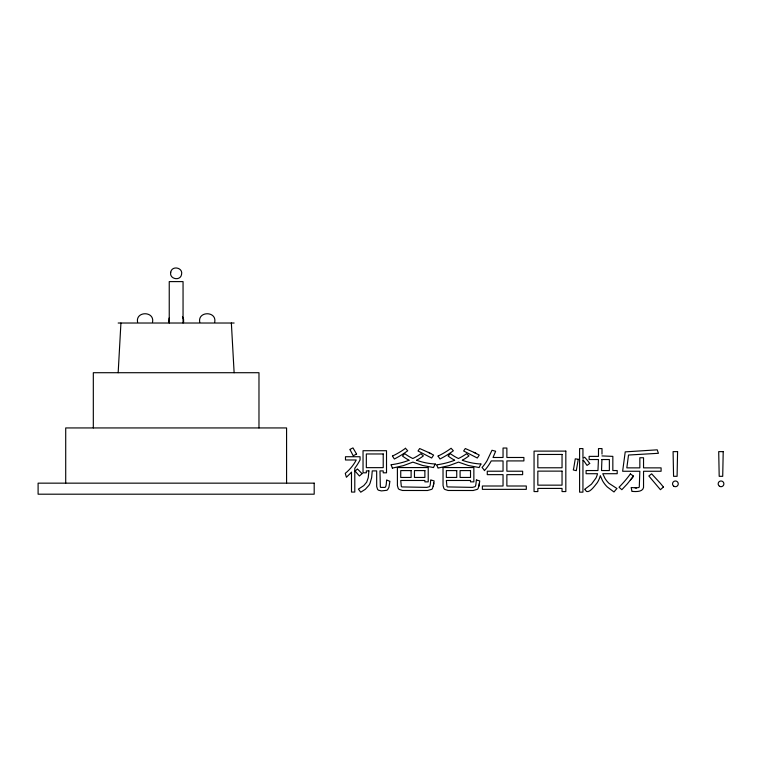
<?xml version="1.0" encoding="UTF-8"?>
<svg xmlns="http://www.w3.org/2000/svg" width="762" height="762" viewBox="0 0 762 762"><rect width="100%" height="100%" fill="white"/><g stroke="black" fill="none" stroke-linecap="round" stroke-linejoin="round"><path stroke-width="1.14" d="M601.99 454.076L602.009 448.58L598.484 448.58L598.484 456.371L589.131 456.371L589.131 459.534L598.446 459.534L597.951 470.545L586.102 470.545L586.102 473.707L597.503 473.707A20.145 20.145 0 0 1 595.884 478.174L591.455 484.184L584.625 489.347A26.098 26.098 0 0 1 586.53 491.452C589.95 492.9 594.884 485.594 597.227 482.746A25.098 25.098 0 0 0 600.313 475.717L602.504 480.689A27.803 27.803 0 0 0 607.333 487.013L613.991 491.976L615.267 490.404A26.365 26.365 0 0 1 616.972 488.537L609.057 483.384A24.013 24.013 0 0 1 605.018 478.431L602.761 473.707L617.201 473.707L617.201 470.545L612.838 470.545L612.838 456.371L601.97 455.924M118.167 372.713L120.929 323.021M430.721 479.898L430.397 483.337A31.023 31.023 0 0 1 430.101 485.289L429.863 486.004A2.162 2.162 0 0 1 429.273 486.728L426.796 487.385L401.898 486.918A2.238 2.238 0 0 1 401.307 486.327L400.736 480.479L424.882 480.479L424.882 481.86L428.225 481.86L428.225 467.554L397.393 467.554L397.412 485.575L398.202 488.309A4.077 4.077 0 0 0 399.221 489.433L402.479 490.48L427.511 490.509L431.749 489.318A3.496 3.496 0 0 0 432.454 488.509L433.368 485.594A52.607 52.607 0 0 0 433.816 483.022L434.111 480.927L431.416 480.117M476.355 479.898L476.021 483.337A31.023 31.023 0 0 1 475.726 485.289L475.488 486.004A2.162 2.162 0 0 1 474.897 486.728L472.43 487.385L447.532 486.918A2.238 2.238 0 0 1 446.932 486.327L446.361 480.479L470.516 480.479L470.516 481.86L473.859 481.86L473.859 467.554L443.017 467.554L443.046 485.575L443.836 488.309A4.077 4.077 0 0 0 444.856 489.433L448.113 490.48L473.145 490.509L477.374 489.318A3.496 3.496 0 0 0 478.088 488.509L478.993 485.594A52.607 52.607 0 0 0 479.441 483.022L479.736 480.927L477.841 480.355M152.505 322.431C155.01 310.867 135.112 310.867 137.617 322.431M183.594 322.431L183.594 319.469L182.461 316.735M214.674 322.431C217.18 310.867 197.282 310.867 199.777 322.431M169.126 318.049L168.697 322.431M435.312 464.087L434.883 464.83A25.67 25.67 0 0 0 433.511 467.554L422.558 465.468L412.899 462.124L403.288 465.668L392.354 468.097M480.936 464.087L480.508 464.83A25.67 25.67 0 0 0 479.146 467.554L468.182 465.468L458.524 462.124L448.913 465.668L437.988 468.097A20.06 20.06 0 0 0 436.54 464.849A80.429 80.429 0 0 0 454.628 460.277M630.393 473.926L633.508 476.117L627.364 483.813L621.84 489.699L619.03 487.213A108.918 108.918 0 0 0 630.384 473.926M118.167 323.021L234.125 323.021M636.375 487.88L638.727 487.509A2 2 0 0 0 639.289 486.994L639.842 471.259L622.64 471.259L625.221 451.876L657.215 449.828L658.416 453.295L628.517 455.038L626.831 467.868L639.842 467.868L639.842 457.752L643.538 457.752L643.538 467.868L661.092 467.868L661.092 471.259L643.538 471.259L643.538 485.251C644.604 492.214 636.422 491.757 631.86 491.357A31.499 31.499 0 0 0 631.574 489.499L631.146 487.518L636.375 487.88A34.671 34.671 0 0 1 635.213 487.832M477.431 480.231L476.688 480.003M474.012 452.399L465.296 448.532L463.648 450.98L477.288 458.019L479.25 455.085L474.012 452.399A117.453 117.453 0 0 1 476.421 453.59M428.377 452.399L419.672 448.532L418.024 450.98L431.654 458.019L433.616 455.085L428.377 452.399A117.453 117.453 0 0 1 430.787 453.59M405.46 448.266L407.727 450.761A103.061 103.061 0 0 1 394.364 459L392.449 456.105M438.074 456.105L439.988 459A103.061 103.061 0 0 0 453.361 450.761L451.085 448.266A76.114 76.114 0 0 1 438.055 456.057M231.362 323.021L234.125 372.713M286.579 483.156L286.579 427.939L65.713 427.939L65.713 483.156M258.975 427.939L258.975 372.713L93.316 372.713L93.316 427.939M183.051 323.021L183.051 281.607L169.24 281.607L169.24 323.021M408.975 460.2A48.749 48.749 0 0 1 402.469 456.019L404.746 453.657A49.349 49.349 0 0 0 412.804 458.514A55.512 55.512 0 0 0 420.881 453.752L423.367 455.886A52.159 52.159 0 0 1 416.728 460.2M409.003 460.277A80.429 80.429 0 0 1 390.925 464.772A20.06 20.06 0 0 1 392.373 468.087M435.312 464.01A64.246 64.246 0 0 1 416.7 460.286M405.489 448.304A76.114 76.114 0 0 1 392.42 456.057M454.609 460.2A48.749 48.749 0 0 1 448.094 456.019L450.371 453.657A49.349 49.349 0 0 0 458.438 458.514A55.512 55.512 0 0 0 466.506 453.752L469.001 455.886A52.159 52.159 0 0 1 462.353 460.2M480.946 464.01A64.246 64.246 0 0 1 462.334 460.286M484.47 470.602A53.388 53.388 0 0 0 491.261 460.915L503.044 460.915L503.044 471.211L487.27 471.211L487.27 474.64L503.044 474.64L503.044 486.004L482.365 486.004L482.365 489.347L526.304 489.347L526.304 486.004L506.873 486.004L506.873 474.64L522.646 474.64L522.646 471.211L506.873 471.211L506.873 460.915L523.894 460.915L523.894 457.486L506.873 457.486L506.873 448.037L503.044 448.037L503.044 457.486L493.033 457.486L495.643 451.247L491.995 450.266L487.051 460.715A46.634 46.634 0 0 1 482.06 467.477A25.041 25.041 0 0 1 484.47 470.583M433.807 483.022A46.692 46.692 0 0 1 433.226 486.299M479.431 483.022A46.692 46.692 0 0 1 478.85 486.299M633.508 476.117A173.907 173.907 0 0 1 630.355 480.184M601.923 459.534L601.513 470.545L609.362 470.545L609.362 459.534L601.923 459.534M677.58 451.628L677.094 476.317L673.57 476.317L673.084 451.628L677.58 451.628M723.205 451.628L722.719 476.317L719.195 476.317L718.709 451.628L723.205 451.628M368.913 470.897L368.246 477.65L366.684 482.156L363.788 485.604L358.397 489.128L360.759 492.195L365.322 489.299L368.998 485.242A14.011 14.011 0 0 0 370.027 483.289L371.646 477.688L372.256 470.897L376.666 470.897L376.685 486.556L377.571 489.337A3.448 3.448 0 0 0 378.514 490.214L381.391 490.909L386.725 490.328A3.972 3.972 0 0 0 387.696 489.614L388.944 487.309L389.906 481.279A28.727 28.727 0 0 1 386.648 479.946L386.324 483.594A33.661 33.661 0 0 1 386.029 485.651L385.515 486.899A1.924 1.924 0 0 1 384.905 487.413L380.752 487.394A1.476 1.476 0 0 1 380.352 487.023L379.971 470.897L383.219 470.897L383.219 472.811L386.515 472.811L386.515 450.713L363.036 450.713L363.036 472.811L366.332 472.811L366.332 470.897L368.913 470.897M170.726 272.244C169.05 279.159 180.47 281.435 181.566 274.406C183.242 267.491 171.821 265.224 170.726 272.244M578.253 459.267L576.301 470.678L573.31 469.964A83.153 83.153 0 0 0 573.834 467.544L575.272 458.829L578.253 459.267M351.492 472.24L346.415 477.269L345.253 473.354A42.748 42.748 0 0 0 356.245 459.991L345.481 459.981L345.481 456.733L360.055 456.733L360.055 459.934A58.522 58.522 0 0 1 354.787 468.249L354.797 492.062L351.492 492.062L351.492 472.24M362.007 473.659L359.426 476.021L355.102 471.078L357.426 468.982A42.786 42.786 0 0 1 358.673 470.173L362.007 473.659M663.407 487.032L660.425 489.699L648.843 475.983L651.643 473.84L660.025 482.927A148.914 148.914 0 0 1 663.407 487.032M589.712 463.458L587.035 465.42L584.254 461.439A60.369 60.369 0 0 0 582.94 459.762L582.94 492.157L579.596 492.157L579.596 448.58L582.94 448.58L582.94 458.381L584.673 457.219L586.073 458.81A63.76 63.76 0 0 1 589.712 463.458M356.578 454.057L353.187 455.752L350.968 451.456A47.168 47.168 0 0 0 349.806 449.466L352.968 447.904L356.578 454.057M565.823 451.114L534.057 451.114L534.057 491.576L537.839 491.576L537.839 488.413L562.042 488.413L562.042 491.576L565.823 491.576L565.823 451.114M383.219 453.971L366.332 453.971L366.332 467.649L383.219 467.649L383.219 453.971M562.042 454.457L537.839 454.457L537.839 467.782L562.042 467.782L562.042 454.457M411.118 470.592L400.736 470.592L400.736 477.45L411.118 477.45L411.118 470.592M424.882 470.592L414.461 470.592L414.461 477.45L424.882 477.45L424.882 470.592M456.743 470.592L446.361 470.592L446.361 477.45L456.743 477.45L456.743 470.592M470.516 470.592L460.086 470.592L460.086 477.45L470.516 477.45L470.516 470.592M562.042 471.126L537.839 471.126L537.839 485.156L562.042 485.156L562.042 471.126M314.192 483.156L38.1 483.156L38.1 494.195L314.192 494.195L314.192 483.156M673.837 486.251A2.867 2.867 0 0 0 678.266 483.994A2.867 2.867 0 0 0 674.094 481.289A2.867 2.867 0 0 0 673.837 486.251M719.471 486.251A2.867 2.867 0 0 0 723.89 483.994A2.867 2.867 0 0 0 719.719 481.289A2.867 2.867 0 0 0 719.471 486.251"/></g></svg>
